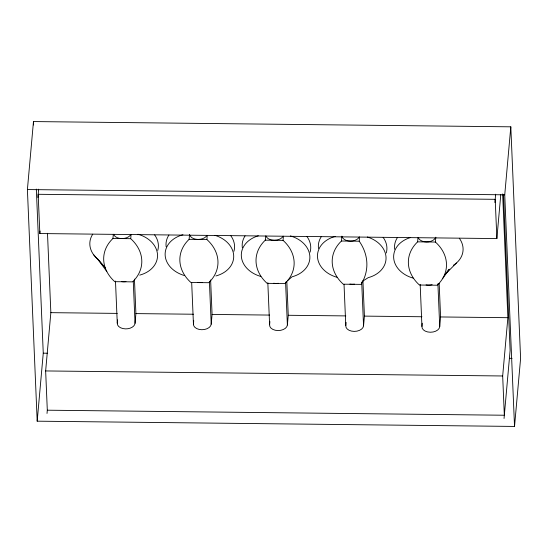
<?xml version="1.0" encoding="UTF-8"?>
<svg xmlns="http://www.w3.org/2000/svg" width="548" height="548" viewBox="0 0 548 548"><rect width="100%" height="100%" fill="white"/><g stroke="black" fill="none" stroke-linecap="round" stroke-linejoin="round"><path stroke-width="0.82" d="M27.4 189.56L33.469 121.567L510.811 126.821L520.6 358.44L514.531 426.433L37.189 421.179L27.4 189.56L504.742 194.821L510.811 126.821M37.887 197.52L38.634 189.17M500.783 194.656L496.865 238.579L39.84 233.544L40.066 231.009M37.189 421.179L43.258 353.179L36.326 189.081M47.018 413.439L47.306 410.199L45.648 370.941L50.848 312.661L47.491 233.29M131.075 234.64L130.712 238.688A43.573 33.524 5.1 0 1 132.541 281.871L114.765 281.672A43.573 33.524 5.1 0 1 112.943 238.49L113.306 234.441M134.445 279.11L135.904 313.6L135.041 323.313A8.905 5.658 -2.4 0 1 125.643 328.882A8.905 5.658 -2.4 0 1 117.265 323.115L117.553 319.881M207.247 235.476L206.884 239.524A43.573 33.524 5.1 0 1 208.713 282.706L190.937 282.515A43.573 33.524 5.1 0 1 189.115 239.332L189.546 234.476M210.617 279.946L212.076 314.436L211.206 324.149A8.905 5.658 -2.4 0 1 201.815 329.718A8.905 5.658 -2.4 0 1 193.437 323.957L193.725 320.717M283.419 236.318L283.056 240.367A43.573 33.524 5.1 0 1 284.885 283.549L267.109 283.35A43.573 33.524 5.1 0 1 265.287 240.168L265.643 236.12M286.823 281.631L288.248 315.278L287.378 324.991A8.905 5.658 -2.4 0 1 277.987 330.56A8.905 5.658 -2.4 0 1 269.609 324.793L269.897 321.56M359.591 237.154L359.228 241.202A61.664 47.443 5.1 0 1 361.057 284.385L343.281 284.193A43.573 33.524 5.1 0 1 341.459 241.01L341.89 236.154M362.927 280.781L364.42 316.114L363.55 325.827A8.905 5.658 -2.4 0 1 354.159 331.396A8.905 5.658 -2.4 0 1 345.781 325.635L346.069 322.395M435.831 237.188L435.4 242.045A43.573 33.524 5.1 0 1 437.229 285.227L419.453 285.029A43.573 33.524 5.1 0 1 417.624 241.846L417.987 237.798M439.167 283.309L440.592 316.956L439.722 326.67A8.905 5.658 -2.4 0 1 430.331 332.239A8.905 5.658 -2.4 0 1 421.946 326.471L422.241 323.238M494.913 202.555L495.659 194.204M47.306 410.199L504.331 415.233L502.674 375.976L507.873 317.696L502.646 193.951M504.044 418.473L510.113 350.48L503.509 194.3M442.489 278.768L449.36 269.191M446.332 272.705L448.826 269.582M444.339 275.206L456.395 263.047M287.769 280.446L292.057 276.802A28.119 21.632 5.1 0 0 309.867 256.567A28.119 21.632 5.1 0 0 290.33 235.921M362.934 281.014L368.229 277.644A28.119 21.632 5.1 0 0 386.045 257.738A28.119 21.632 5.1 0 0 367.318 237.003M112.943 238.49L130.712 238.688M189.115 239.332L206.884 239.524M265.287 240.168L283.056 240.367M341.459 241.01L359.228 241.202M417.624 241.846L435.4 242.045M50.848 312.661L117.279 313.394M135.904 313.6L193.458 314.23M212.076 314.436L269.63 315.073M288.248 315.278L345.802 315.908M364.42 316.114L421.967 316.751M440.592 316.956L507.873 317.696M43.258 353.179L47.539 353.227M509.482 358.317L512.044 358.344M45.648 370.941L502.674 375.976M93.598 254.704L105.195 267.725L97.749 259.094A28.119 21.632 5.1 0 1 92.728 234.215M97.749 259.094L106.798 271.486M504.742 194.821L514.531 426.433M496.865 238.579L495.207 199.321L38.175 194.287L39.84 233.544M437.907 283.768L439.722 326.67M420.172 284.412L421.946 326.471M361.701 282.083L363.55 325.827M344.034 284.412L345.781 325.635M285.57 282.09L287.378 324.991M267.828 282.734L269.609 324.793M209.398 281.247L211.206 324.149M191.69 282.734L193.437 323.957M133.26 281.247L135.041 323.313M115.484 281.056L117.265 323.115M33.469 121.567L33.613 124.985M130.787 234.482A8.905 5.658 -2.4 0 1 121.827 238.586A8.905 5.658 -2.4 0 1 113.621 234.291M206.959 235.325A8.905 5.658 -2.4 0 1 197.999 239.428A8.905 5.658 -2.4 0 1 189.793 235.133M202.144 282.446A8.905 5.658 -2.4 0 1 197.54 282.391M283.131 236.161A8.905 5.658 -2.4 0 1 274.171 240.264A8.905 5.658 -2.4 0 1 265.965 235.976M278.316 283.282A8.905 5.658 -2.4 0 1 273.712 283.234M359.303 237.003A8.905 5.658 -2.4 0 1 350.343 241.106A8.905 5.658 -2.4 0 1 342.13 236.811M354.488 284.124A8.905 5.658 -2.4 0 1 349.884 284.07M435.475 237.839A8.905 5.658 -2.4 0 1 426.515 241.942A8.905 5.658 -2.4 0 1 418.302 237.654M432.146 284.638A8.905 5.658 -2.4 0 1 426.056 284.912M230.804 235.736A28.119 21.632 5.1 0 1 233.941 251.285M242.312 247.621A28.119 21.632 5.1 0 1 245.072 235.893M318.484 248.456A28.119 21.632 5.1 0 1 321.244 236.736M306.976 236.578A28.119 21.632 5.1 0 1 310.113 252.128M394.656 249.299A28.119 21.632 5.1 0 1 397.416 237.572M383.148 237.414A28.119 21.632 5.1 0 1 386.285 252.964M459.32 238.257A28.119 21.632 5.1 0 1 453.354 265.294M154.632 234.9A28.119 21.632 5.1 0 1 157.769 250.45M166.14 246.778A28.119 21.632 5.1 0 1 168.9 235.058M137.986 234.243A28.119 21.632 5.1 0 1 157.523 254.889A28.119 21.632 5.1 0 1 139.719 275.123M214.974 235.325A28.119 21.632 5.1 0 1 233.708 256.06A28.119 21.632 5.1 0 1 215.891 275.966M184.676 275.623A28.119 21.632 5.1 0 1 165.14 254.978A28.119 21.632 5.1 0 1 182.95 234.743M260.848 276.459A28.119 21.632 5.1 0 1 241.332 256.149A28.119 21.632 5.1 0 1 258.327 235.804M337.02 277.302A28.119 21.632 5.1 0 1 317.484 256.656A28.119 21.632 5.1 0 1 335.287 236.421M413.192 278.137A28.119 21.632 5.1 0 1 393.67 257.827A28.119 21.632 5.1 0 1 410.671 237.483M125.972 281.604A8.905 5.658 -2.4 0 1 121.368 281.556"/></g></svg>
